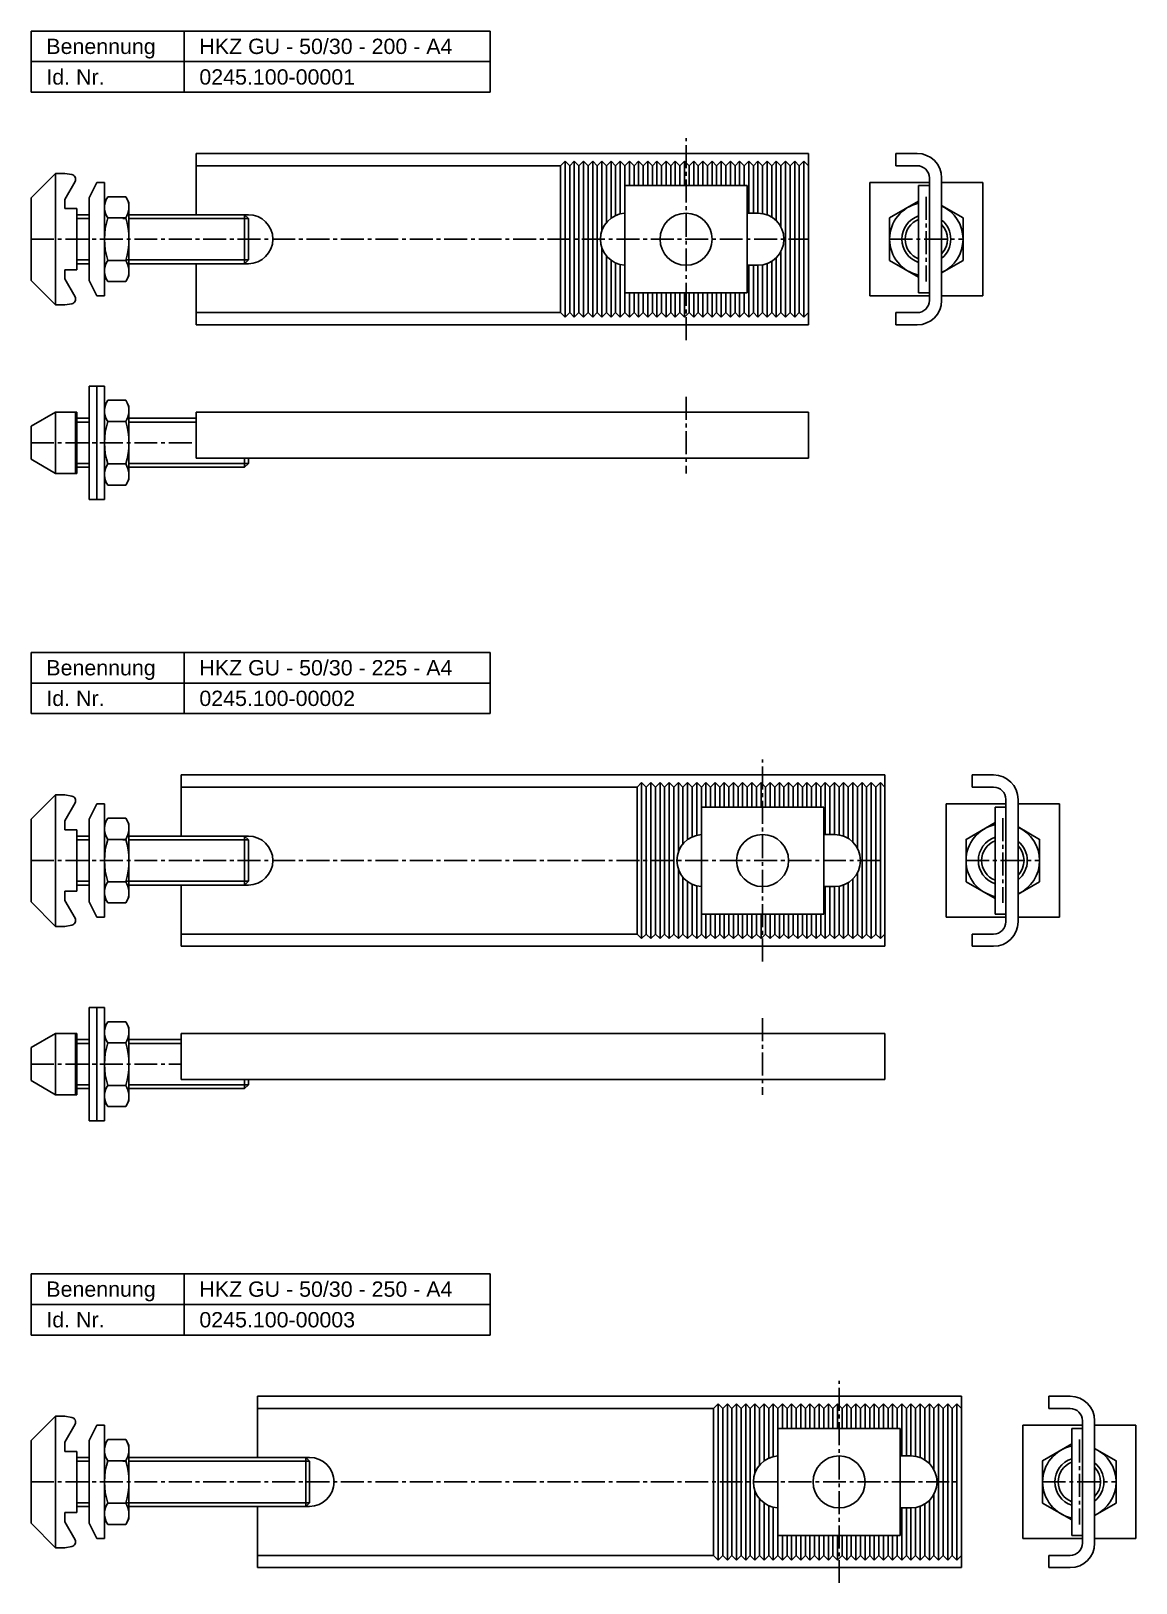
# Model space of a CAD drawing. Header units: millimetres. Extents: x 77 to 488, y 1971 to 2936.
# Drawn here: x 77 to 438, y 2429 to 2936 of the extents above; entities that cross this region are included whole.
import ezdxf

# ---------------------------------------------------------------- set-up
doc = ezdxf.new("R2010")
doc.units = ezdxf.units.MM
doc.header["$LTSCALE"] = 10
doc.linetypes.add('MITTE2', pattern=[1.125, 0.75, -0.125, 0.125, -0.125])
doc.layers.add('HALFEN', color=2, linetype='CONTINUOUS')
doc.styles.add('ARIAL50', font='ARIAL.TTF', dxfattribs={"height": 5})

msp = doc.modelspace()

# ---------------------------------------------------------------- linework, layer by layer
at = {"layer": 'HALFEN'}
for p, q in [((77.25, 2936.25), (227.25, 2936.25)), ((77.25, 2916.25), (77.25, 2936.25)), ((127.25, 2916.25), (127.25, 2936.25)), ((227.25, 2916.25), (227.25, 2936.25)), ((77.25, 2926.25), (227.25, 2926.25)), ((77.25, 2916.25), (227.25, 2916.25)), ((331.25, 2896.25), (131.25, 2896.25)), ((131.25, 2876.25), (131.25, 2896.25)), ((331.25, 2840.25), (331.25, 2896.25)), ((359.75, 2896.25), (366.75, 2896.25)), ((359.75, 2892.25), (359.75, 2896.25)), ((359.75, 2892.25), (359.75, 2896.25)), ((250.25, 2892.25), (131.25, 2892.25)), ((250.25, 2892.25), (251.75, 2893.75)), ((250.25, 2844.25), (250.25, 2892.25)), ((251.75, 2842.75), (251.75, 2893.75)), ((253.25, 2892.25), (251.75, 2893.75)), ((253.25, 2892.25), (254.75, 2893.75)), ((253.25, 2844.25), (253.25, 2892.25)), ((256.25, 2892.25), (254.75, 2893.75)), ((254.75, 2842.75), (254.75, 2893.75)), ((256.25, 2892.25), (257.75, 2893.75)), ((256.25, 2844.25), (256.25, 2892.25)), ((257.75, 2842.75), (257.75, 2893.75)), ((259.25, 2892.25), (257.75, 2893.75)), ((259.25, 2892.25), (260.75, 2893.75)), ((259.25, 2844.25), (259.25, 2892.25)), ((260.75, 2842.75), (260.75, 2893.75)), ((262.25, 2892.25), (260.75, 2893.75)), ((262.25, 2892.25), (263.75, 2893.75)), ((262.25, 2844.25), (262.25, 2892.25)), ((265.25, 2892.25), (263.75, 2893.75)), ((263.75, 2871.12), (263.75, 2893.75)), ((265.25, 2892.25), (266.75, 2893.75)), ((265.25, 2873.73), (265.25, 2892.25)), ((266.75, 2875.12), (266.75, 2893.75)), ((268.25, 2892.25), (266.75, 2893.75)), ((268.25, 2892.25), (269.75, 2893.75)), ((268.25, 2876), (268.25, 2892.25)), ((269.75, 2876.51), (269.75, 2893.75)), ((271.25, 2892.25), (269.75, 2893.75)), ((271.25, 2892.25), (272.75, 2893.75)), ((271.25, 2885.75), (271.25, 2892.25)), ((274.25, 2892.25), (272.75, 2893.75)), ((272.75, 2885.75), (272.75, 2893.75)), ((274.25, 2892.25), (275.75, 2893.75)), ((274.25, 2885.75), (274.25, 2892.25)), ((277.25, 2892.25), (275.75, 2893.75)), ((275.75, 2885.75), (275.75, 2893.75)), ((277.25, 2892.25), (278.75, 2893.75)), ((277.25, 2885.75), (277.25, 2892.25)), ((280.25, 2892.25), (278.75, 2893.75)), ((278.75, 2885.75), (278.75, 2893.75)), ((280.25, 2892.25), (281.75, 2893.75)), ((280.25, 2885.75), (280.25, 2892.25)), ((283.25, 2892.25), (281.75, 2893.75)), ((281.75, 2885.75), (281.75, 2893.75)), ((283.25, 2892.25), (284.75, 2893.75)), ((283.25, 2885.75), (283.25, 2892.25)), ((286.25, 2892.25), (284.75, 2893.75)), ((284.75, 2885.75), (284.75, 2893.75)), ((286.25, 2892.25), (287.75, 2893.75)), ((286.25, 2885.75), (286.25, 2892.25)), ((289.25, 2892.25), (287.75, 2893.75)), ((287.75, 2885.75), (287.75, 2893.75)), ((289.25, 2892.25), (290.75, 2893.75)), ((289.25, 2885.75), (289.25, 2892.25)), ((290.75, 2885.75), (290.75, 2893.75)), ((292.25, 2892.25), (290.75, 2893.75)), ((292.25, 2892.25), (293.75, 2893.75)), ((292.25, 2885.75), (292.25, 2892.25)), ((295.25, 2892.25), (293.75, 2893.75)), ((293.75, 2885.75), (293.75, 2893.75)), ((295.25, 2892.25), (296.75, 2893.75)), ((295.25, 2885.75), (295.25, 2892.25)), ((298.25, 2892.25), (296.75, 2893.75)), ((296.75, 2885.75), (296.75, 2893.75)), ((298.25, 2892.25), (299.75, 2893.75)), ((298.25, 2885.75), (298.25, 2892.25)), ((299.75, 2885.75), (299.75, 2893.75)), ((301.25, 2892.25), (299.75, 2893.75)), ((301.25, 2892.25), (302.75, 2893.75)), ((301.25, 2885.75), (301.25, 2892.25)), ((304.25, 2892.25), (302.75, 2893.75)), ((302.75, 2885.75), (302.75, 2893.75)), ((304.25, 2892.25), (305.75, 2893.75)), ((304.25, 2885.75), (304.25, 2892.25)), ((307.25, 2892.25), (305.75, 2893.75)), ((305.75, 2885.75), (305.75, 2893.75)), ((307.25, 2892.25), (308.75, 2893.75)), ((307.25, 2885.75), (307.25, 2892.25)), ((310.25, 2892.25), (308.75, 2893.75)), ((308.75, 2885.75), (308.75, 2893.75)), ((310.25, 2892.25), (311.75, 2893.75)), ((310.25, 2885.75), (310.25, 2892.25)), ((311.75, 2876.75), (311.75, 2893.75)), ((313.25, 2892.25), (311.75, 2893.75)), ((313.25, 2892.25), (314.75, 2893.75)), ((313.25, 2876.75), (313.25, 2892.25)), ((314.75, 2876.75), (314.75, 2893.75)), ((316.25, 2892.25), (314.75, 2893.75)), ((316.25, 2892.25), (317.75, 2893.75)), ((316.25, 2876.62), (316.25, 2892.25)), ((317.75, 2876.2), (317.75, 2893.75)), ((319.25, 2892.25), (317.75, 2893.75)), ((319.25, 2892.25), (320.75, 2893.75)), ((319.25, 2875.46), (319.25, 2892.25)), ((322.25, 2892.25), (320.75, 2893.75)), ((320.75, 2874.27), (320.75, 2893.75)), ((322.25, 2892.25), (323.75, 2893.75)), ((322.25, 2872.25), (322.25, 2892.25)), ((323.75, 2842.75), (323.75, 2893.75)), ((325.25, 2892.25), (323.75, 2893.75)), ((325.25, 2892.25), (326.75, 2893.75)), ((325.25, 2844.25), (325.25, 2892.25)), ((326.75, 2842.75), (326.75, 2893.75)), ((328.25, 2892.25), (326.75, 2893.75)), ((328.25, 2892.25), (329.75, 2893.75)), ((328.25, 2844.25), (328.25, 2892.25)), ((329.75, 2842.75), (329.75, 2893.75)), ((331.25, 2892.25), (329.75, 2893.75)), ((359.75, 2892.25), (366.75, 2892.25)), ((85.25, 2889.75), (77.25, 2881.75)), ((85.25, 2846.75), (85.25, 2889.75)), ((85.25, 2889.75), (88.25, 2889.75)), ((88.25, 2889.75), (90.59, 2889.34)), ((88.25, 2881.25), (91.63, 2887.11)), ((98.75, 2886.75), (96.25, 2881.75)), ((101.25, 2886.75), (98.75, 2886.75)), ((101.25, 2886.75), (101.25, 2849.75)), ((271.25, 2885.75), (311.25, 2885.75)), ((271.25, 2850.75), (271.25, 2885.75)), ((311.25, 2885.75), (311.25, 2850.75)), ((351.25, 2886.75), (370.75, 2886.75)), ((351.25, 2886.75), (351.25, 2849.75)), ((367.25, 2850.75), (367.25, 2885.75)), ((367.25, 2885.75), (370.75, 2885.75)), ((370.75, 2848.25), (370.75, 2888.25)), ((374.75, 2848.25), (374.75, 2888.25)), ((374.75, 2886.75), (388.25, 2886.75)), ((388.25, 2886.75), (388.25, 2849.75)), ((77.25, 2854.75), (77.25, 2881.75)), ((88.25, 2878.25), (88.25, 2881.25)), ((96.25, 2881.75), (96.25, 2854.75)), ((102.32, 2882.11), (101.25, 2880.25)), ((102.32, 2882.11), (108.18, 2882.11)), ((108.18, 2882.11), (109.25, 2880.25)), ((109.25, 2880.25), (109.25, 2856.25)), ((92.25, 2878.25), (88.25, 2878.25)), ((92.25, 2858.25), (92.25, 2878.25)), ((92.25, 2876.25), (96.25, 2876.25)), ((102.32, 2875.18), (108.18, 2875.18)), ((108.76, 2876.25), (148.25, 2876.25)), ((147.02, 2860.25), (147.02, 2876.25)), ((147.02, 2876.25), (148.25, 2875.02)), ((148.25, 2861.48), (148.25, 2875.02)), ((314.75, 2876.75), (311.25, 2876.75)), ((263.75, 2842.75), (263.75, 2865.38)), ((92.25, 2860.25), (96.25, 2860.25)), ((102.32, 2861.32), (108.18, 2861.32)), ((108.76, 2860.25), (148.25, 2860.25)), ((131.25, 2840.25), (131.25, 2860.25)), ((148.25, 2861.48), (147.02, 2860.25)), ((265.25, 2844.25), (265.25, 2862.77)), ((266.75, 2842.75), (266.75, 2861.38)), ((268.25, 2844.25), (268.25, 2860.5)), ((269.75, 2842.75), (269.75, 2859.99)), ((311.25, 2859.75), (314.75, 2859.75)), ((311.75, 2842.75), (311.75, 2859.75)), ((313.25, 2844.25), (313.25, 2859.75)), ((314.75, 2842.75), (314.75, 2859.75)), ((316.25, 2844.25), (316.25, 2859.88)), ((317.75, 2842.75), (317.75, 2860.3)), ((319.25, 2844.25), (319.25, 2861.04)), ((320.75, 2842.75), (320.75, 2862.23)), ((322.25, 2844.25), (322.25, 2864.25)), ((85.25, 2846.75), (77.25, 2854.75)), ((92.25, 2858.25), (88.25, 2858.25)), ((88.25, 2855.25), (88.25, 2858.25)), ((88.25, 2855.25), (91.63, 2849.39)), ((96.25, 2854.75), (98.75, 2849.75)), ((102.32, 2854.39), (101.25, 2856.25)), ((108.18, 2854.39), (109.25, 2856.25)), ((98.75, 2849.75), (101.25, 2849.75)), ((102.32, 2854.39), (108.18, 2854.39)), ((311.25, 2850.75), (271.25, 2850.75)), ((271.25, 2844.25), (271.25, 2850.75)), ((272.75, 2842.75), (272.75, 2850.75)), ((274.25, 2844.25), (274.25, 2850.75)), ((275.75, 2842.75), (275.75, 2850.75)), ((277.25, 2844.25), (277.25, 2850.75)), ((278.75, 2842.75), (278.75, 2850.75)), ((280.25, 2844.25), (280.25, 2850.75)), ((281.75, 2842.75), (281.75, 2850.75)), ((283.25, 2844.25), (283.25, 2850.75)), ((284.75, 2842.75), (284.75, 2850.75)), ((286.25, 2844.25), (286.25, 2850.75)), ((287.75, 2842.75), (287.75, 2850.75)), ((289.25, 2844.25), (289.25, 2850.75)), ((290.75, 2842.75), (290.75, 2850.75)), ((292.25, 2844.25), (292.25, 2850.75)), ((293.75, 2842.75), (293.75, 2850.75)), ((295.25, 2844.25), (295.25, 2850.75)), ((296.75, 2842.75), (296.75, 2850.75)), ((298.25, 2844.25), (298.25, 2850.75)), ((299.75, 2842.75), (299.75, 2850.75)), ((301.25, 2844.25), (301.25, 2850.75)), ((302.75, 2842.75), (302.75, 2850.75)), ((304.25, 2844.25), (304.25, 2850.75)), ((305.75, 2842.75), (305.75, 2850.75)), ((307.25, 2844.25), (307.25, 2850.75)), ((308.75, 2842.75), (308.75, 2850.75)), ((310.25, 2844.25), (310.25, 2850.75)), ((351.25, 2849.75), (370.75, 2849.75)), ((367.25, 2850.75), (370.75, 2850.75)), ((374.75, 2849.75), (388.25, 2849.75)), ((85.25, 2846.75), (88.25, 2846.75)), ((88.25, 2846.75), (90.59, 2847.16)), ((250.25, 2844.25), (131.25, 2844.25)), ((331.25, 2840.25), (131.25, 2840.25)), ((250.25, 2844.25), (251.75, 2842.75)), ((253.25, 2844.25), (251.75, 2842.75)), ((253.25, 2844.25), (254.75, 2842.75)), ((256.25, 2844.25), (254.75, 2842.75)), ((256.25, 2844.25), (257.75, 2842.75)), ((259.25, 2844.25), (257.75, 2842.75)), ((259.25, 2844.25), (260.75, 2842.75)), ((262.25, 2844.25), (260.75, 2842.75)), ((262.25, 2844.25), (263.75, 2842.75)), ((265.25, 2844.25), (263.75, 2842.75)), ((265.25, 2844.25), (266.75, 2842.75)), ((268.25, 2844.25), (266.75, 2842.75)), ((268.25, 2844.25), (269.75, 2842.75)), ((271.25, 2844.25), (269.75, 2842.75)), ((271.25, 2844.25), (272.75, 2842.75)), ((274.25, 2844.25), (272.75, 2842.75)), ((274.25, 2844.25), (275.75, 2842.75)), ((277.25, 2844.25), (275.75, 2842.75)), ((277.25, 2844.25), (278.75, 2842.75)), ((280.25, 2844.25), (278.75, 2842.75)), ((280.25, 2844.25), (281.75, 2842.75)), ((283.25, 2844.25), (281.75, 2842.75)), ((283.25, 2844.25), (284.75, 2842.75)), ((286.25, 2844.25), (284.75, 2842.75)), ((286.25, 2844.25), (287.75, 2842.75)), ((289.25, 2844.25), (287.75, 2842.75)), ((289.25, 2844.25), (290.75, 2842.75)), ((292.25, 2844.25), (290.75, 2842.75)), ((292.25, 2844.25), (293.75, 2842.75)), ((295.25, 2844.25), (293.75, 2842.75)), ((295.25, 2844.25), (296.75, 2842.75)), ((298.25, 2844.25), (296.75, 2842.75)), ((298.25, 2844.25), (299.75, 2842.75)), ((301.25, 2844.25), (299.75, 2842.75)), ((301.25, 2844.25), (302.75, 2842.75)), ((304.25, 2844.25), (302.75, 2842.75)), ((304.25, 2844.25), (305.75, 2842.75)), ((307.25, 2844.25), (305.75, 2842.75)), ((307.25, 2844.25), (308.75, 2842.75)), ((310.25, 2844.25), (308.75, 2842.75)), ((310.25, 2844.25), (311.75, 2842.75)), ((313.25, 2844.25), (311.75, 2842.75)), ((313.25, 2844.25), (314.75, 2842.75)), ((316.25, 2844.25), (314.75, 2842.75)), ((316.25, 2844.25), (317.75, 2842.75)), ((319.25, 2844.25), (317.75, 2842.75)), ((319.25, 2844.25), (320.75, 2842.75)), ((322.25, 2844.25), (320.75, 2842.75)), ((322.25, 2844.25), (323.75, 2842.75)), ((325.25, 2844.25), (323.75, 2842.75)), ((325.25, 2844.25), (326.75, 2842.75)), ((328.25, 2844.25), (326.75, 2842.75)), ((328.25, 2844.25), (329.75, 2842.75)), ((331.25, 2844.25), (329.75, 2842.75)), ((359.75, 2844.25), (366.75, 2844.25)), ((359.75, 2840.25), (359.75, 2844.25)), ((359.75, 2840.25), (359.75, 2844.25)), ((359.75, 2840.25), (366.75, 2840.25)), ((96.25, 2820.25), (96.25, 2783.25)), ((101.25, 2820.25), (96.25, 2820.25)), ((98.75, 2820.25), (98.75, 2783.25)), ((101.25, 2820.25), (101.25, 2783.25)), ((102.32, 2815.61), (101.25, 2813.75)), ((102.32, 2815.61), (108.18, 2815.61)), ((108.18, 2815.61), (109.25, 2813.75)), ((85.25, 2811.75), (77.25, 2807.13)), ((92.25, 2811.75), (85.25, 2811.75)), ((85.25, 2811.75), (85.25, 2791.75)), ((91.83, 2811.75), (91.83, 2791.75)), ((92.25, 2811.75), (92.25, 2791.75)), ((92.25, 2809.75), (96.25, 2809.75)), ((109.25, 2813.75), (109.25, 2789.75)), ((109.25, 2809.75), (131.25, 2809.75)), ((331.25, 2811.75), (131.25, 2811.75)), ((131.25, 2811.75), (131.25, 2796.75)), ((331.25, 2811.75), (331.25, 2796.75)), ((77.25, 2807.13), (77.25, 2796.37)), ((102.32, 2808.68), (108.18, 2808.68)), ((85.25, 2791.75), (77.25, 2796.37)), ((92.25, 2793.75), (96.25, 2793.75)), ((102.32, 2794.82), (108.18, 2794.82)), ((109.25, 2793.75), (147.02, 2793.75)), ((331.25, 2796.75), (131.25, 2796.75)), ((147.02, 2793.75), (147.02, 2796.75)), ((148.25, 2794.98), (147.02, 2793.75)), ((148.25, 2794.98), (148.25, 2796.75)), ((92.25, 2791.75), (85.25, 2791.75)), ((102.32, 2787.89), (101.25, 2789.75)), ((108.18, 2787.89), (109.25, 2789.75)), ((102.32, 2787.89), (108.18, 2787.89)), ((96.25, 2783.25), (101.25, 2783.25)), ((77.25, 2733.25), (227.25, 2733.25)), ((77.25, 2713.25), (77.25, 2733.25)), ((127.25, 2713.25), (127.25, 2733.25)), ((227.25, 2713.25), (227.25, 2733.25)), ((77.25, 2723.25), (227.25, 2723.25)), ((77.25, 2713.25), (227.25, 2713.25)), ((356.25, 2693.25), (126.25, 2693.25)), ((126.25, 2673.25), (126.25, 2693.25)), ((356.25, 2637.25), (356.25, 2693.25)), ((384.75, 2693.25), (391.75, 2693.25)), ((384.75, 2689.25), (384.75, 2693.25)), ((384.75, 2689.25), (384.75, 2693.25)), ((275.25, 2689.25), (126.25, 2689.25)), ((275.25, 2689.25), (276.75, 2690.75)), ((275.25, 2641.25), (275.25, 2689.25)), ((276.75, 2639.75), (276.75, 2690.75)), ((278.25, 2689.25), (276.75, 2690.75)), ((278.25, 2689.25), (279.75, 2690.75)), ((278.25, 2641.25), (278.25, 2689.25)), ((279.75, 2639.75), (279.75, 2690.75)), ((281.25, 2689.25), (279.75, 2690.75)), ((281.25, 2689.25), (282.75, 2690.75)), ((281.25, 2641.25), (281.25, 2689.25)), ((284.25, 2689.25), (282.75, 2690.75)), ((282.75, 2639.75), (282.75, 2690.75)), ((284.25, 2689.25), (285.75, 2690.75)), ((284.25, 2641.25), (284.25, 2689.25)), ((285.75, 2639.75), (285.75, 2690.75)), ((287.25, 2689.25), (285.75, 2690.75)), ((287.25, 2689.25), (288.75, 2690.75)), ((287.25, 2641.25), (287.25, 2689.25)), ((290.25, 2689.25), (288.75, 2690.75)), ((288.75, 2668.12), (288.75, 2690.75)), ((290.25, 2689.25), (291.75, 2690.75)), ((290.25, 2670.73), (290.25, 2689.25)), ((293.25, 2689.25), (291.75, 2690.75)), ((291.75, 2672.12), (291.75, 2690.75)), ((293.25, 2689.25), (294.75, 2690.75)), ((293.25, 2673), (293.25, 2689.25)), ((294.75, 2673.51), (294.75, 2690.75)), ((296.25, 2689.25), (294.75, 2690.75)), ((296.25, 2689.25), (297.75, 2690.75)), ((296.25, 2682.75), (296.25, 2689.25)), ((297.75, 2682.75), (297.75, 2690.75)), ((299.25, 2689.25), (297.75, 2690.75)), ((299.25, 2689.25), (300.75, 2690.75)), ((299.25, 2682.75), (299.25, 2689.25)), ((300.75, 2682.75), (300.75, 2690.75)), ((302.25, 2689.25), (300.75, 2690.75)), ((302.25, 2689.25), (303.75, 2690.75)), ((302.25, 2682.75), (302.25, 2689.25)), ((303.75, 2682.75), (303.75, 2690.75)), ((305.25, 2689.25), (303.75, 2690.75)), ((305.25, 2689.25), (306.75, 2690.75)), ((305.25, 2682.75), (305.25, 2689.25)), ((306.75, 2682.75), (306.75, 2690.75)), ((308.25, 2689.25), (306.75, 2690.75)), ((308.25, 2689.25), (309.75, 2690.75)), ((308.25, 2682.75), (308.25, 2689.25)), ((309.75, 2682.75), (309.75, 2690.75)), ((311.25, 2689.25), (309.75, 2690.75)), ((311.25, 2689.25), (312.75, 2690.75)), ((311.25, 2682.75), (311.25, 2689.25)), ((312.75, 2682.75), (312.75, 2690.75)), ((314.25, 2689.25), (312.75, 2690.75)), ((314.25, 2689.25), (315.75, 2690.75)), ((314.25, 2682.75), (314.25, 2689.25)), ((317.25, 2689.25), (315.75, 2690.75)), ((315.75, 2682.75), (315.75, 2690.75)), ((317.25, 2689.25), (318.75, 2690.75)), ((317.25, 2682.75), (317.25, 2689.25)), ((318.75, 2682.75), (318.75, 2690.75)), ((320.25, 2689.25), (318.75, 2690.75)), ((320.25, 2689.25), (321.75, 2690.75)), ((320.25, 2682.75), (320.25, 2689.25)), ((321.75, 2682.75), (321.75, 2690.75)), ((323.25, 2689.25), (321.75, 2690.75)), ((323.25, 2689.25), (324.75, 2690.75)), ((323.25, 2682.75), (323.25, 2689.25)), ((326.25, 2689.25), (324.75, 2690.75)), ((324.75, 2682.75), (324.75, 2690.75)), ((326.25, 2689.25), (327.75, 2690.75)), ((326.25, 2682.75), (326.25, 2689.25)), ((327.75, 2682.75), (327.75, 2690.75)), ((329.25, 2689.25), (327.75, 2690.75)), ((329.25, 2689.25), (330.75, 2690.75)), ((329.25, 2682.75), (329.25, 2689.25)), ((330.75, 2682.75), (330.75, 2690.75)), ((332.25, 2689.25), (330.75, 2690.75)), ((332.25, 2689.25), (333.75, 2690.75)), ((332.25, 2682.75), (332.25, 2689.25)), ((333.75, 2682.75), (333.75, 2690.75)), ((335.25, 2689.25), (333.75, 2690.75)), ((335.25, 2689.25), (336.75, 2690.75)), ((335.25, 2682.75), (335.25, 2689.25)), ((336.75, 2673.75), (336.75, 2690.75)), ((338.25, 2689.25), (336.75, 2690.75)), ((338.25, 2689.25), (339.75, 2690.75)), ((338.25, 2673.75), (338.25, 2689.25)), ((339.75, 2673.75), (339.75, 2690.75)), ((341.25, 2689.25), (339.75, 2690.75)), ((341.25, 2689.25), (342.75, 2690.75)), ((341.25, 2673.62), (341.25, 2689.25)), ((342.75, 2673.2), (342.75, 2690.75)), ((344.25, 2689.25), (342.75, 2690.75)), ((344.25, 2689.25), (345.75, 2690.75)), ((344.25, 2672.46), (344.25, 2689.25)), ((347.25, 2689.25), (345.75, 2690.75)), ((345.75, 2671.27), (345.75, 2690.75)), ((347.25, 2689.25), (348.75, 2690.75)), ((347.25, 2669.25), (347.25, 2689.25)), ((350.25, 2689.25), (348.75, 2690.75)), ((348.75, 2639.75), (348.75, 2690.75)), ((350.25, 2689.25), (351.75, 2690.75)), ((350.25, 2641.25), (350.25, 2689.25)), ((351.75, 2639.75), (351.75, 2690.75)), ((353.25, 2689.25), (351.75, 2690.75)), ((353.25, 2689.25), (354.75, 2690.75)), ((353.25, 2641.25), (353.25, 2689.25)), ((354.75, 2639.75), (354.75, 2690.75)), ((356.25, 2689.25), (354.75, 2690.75)), ((384.75, 2689.25), (391.75, 2689.25)), ((85.25, 2686.75), (77.25, 2678.75)), ((85.25, 2643.75), (85.25, 2686.75)), ((85.25, 2686.75), (88.25, 2686.75)), ((88.25, 2686.75), (90.59, 2686.34)), ((88.25, 2678.25), (91.63, 2684.11)), ((98.75, 2683.75), (96.25, 2678.75)), ((101.25, 2683.75), (98.75, 2683.75)), ((101.25, 2683.75), (101.25, 2646.75)), ((296.25, 2647.75), (296.25, 2682.75)), ((296.25, 2682.75), (336.25, 2682.75)), ((336.25, 2682.75), (336.25, 2647.75)), ((376.25, 2683.75), (395.75, 2683.75)), ((376.25, 2683.75), (376.25, 2646.75)), ((392.25, 2647.75), (392.25, 2682.75)), ((392.25, 2682.75), (395.75, 2682.75)), ((395.75, 2645.25), (395.75, 2685.25)), ((399.75, 2645.25), (399.75, 2685.25)), ((399.75, 2683.75), (413.25, 2683.75)), ((413.25, 2683.75), (413.25, 2646.75)), ((77.25, 2651.75), (77.25, 2678.75)), ((88.25, 2675.25), (88.25, 2678.25)), ((96.25, 2678.75), (96.25, 2651.75)), ((102.32, 2679.11), (101.25, 2677.25)), ((102.32, 2679.11), (108.18, 2679.11)), ((108.18, 2679.11), (109.25, 2677.25)), ((109.25, 2677.25), (109.25, 2653.25)), ((92.25, 2675.25), (88.25, 2675.25)), ((92.25, 2655.25), (92.25, 2675.25)), ((92.25, 2673.25), (96.25, 2673.25)), ((102.32, 2672.18), (108.18, 2672.18)), ((108.76, 2673.25), (148.25, 2673.25)), ((147.02, 2673.25), (148.25, 2672.02)), ((147.02, 2657.25), (147.02, 2673.25)), ((148.25, 2658.48), (148.25, 2672.02)), ((339.75, 2673.75), (336.25, 2673.75)), ((288.75, 2639.75), (288.75, 2662.38)), ((92.25, 2657.25), (96.25, 2657.25)), ((102.32, 2658.32), (108.18, 2658.32)), ((108.76, 2657.25), (148.25, 2657.25)), ((126.25, 2637.25), (126.25, 2657.25)), ((148.25, 2658.48), (147.02, 2657.25)), ((290.25, 2641.25), (290.25, 2659.77)), ((291.75, 2639.75), (291.75, 2658.38)), ((293.25, 2641.25), (293.25, 2657.5)), ((294.75, 2639.75), (294.75, 2656.99)), ((336.25, 2656.75), (339.75, 2656.75)), ((336.75, 2639.75), (336.75, 2656.75)), ((338.25, 2641.25), (338.25, 2656.75)), ((339.75, 2639.75), (339.75, 2656.75)), ((341.25, 2641.25), (341.25, 2656.88)), ((342.75, 2639.75), (342.75, 2657.3)), ((344.25, 2641.25), (344.25, 2658.04)), ((345.75, 2639.75), (345.75, 2659.23)), ((347.25, 2641.25), (347.25, 2661.25)), ((85.25, 2643.75), (77.25, 2651.75)), ((92.25, 2655.25), (88.25, 2655.25)), ((88.25, 2652.25), (88.25, 2655.25)), ((88.25, 2652.25), (91.63, 2646.39)), ((96.25, 2651.75), (98.75, 2646.75)), ((102.32, 2651.39), (101.25, 2653.25)), ((108.18, 2651.39), (109.25, 2653.25)), ((98.75, 2646.75), (101.25, 2646.75)), ((102.32, 2651.39), (108.18, 2651.39)), ((296.25, 2641.25), (296.25, 2647.75)), ((336.25, 2647.75), (296.25, 2647.75)), ((297.75, 2639.75), (297.75, 2647.75)), ((299.25, 2641.25), (299.25, 2647.75)), ((300.75, 2639.75), (300.75, 2647.75)), ((302.25, 2641.25), (302.25, 2647.75)), ((303.75, 2639.75), (303.75, 2647.75)), ((305.25, 2641.25), (305.25, 2647.75)), ((306.75, 2639.75), (306.75, 2647.75)), ((308.25, 2641.25), (308.25, 2647.75)), ((309.75, 2639.75), (309.75, 2647.75)), ((311.25, 2641.25), (311.25, 2647.75)), ((312.75, 2639.75), (312.75, 2647.75)), ((314.25, 2641.25), (314.25, 2647.75)), ((315.75, 2639.75), (315.75, 2647.75)), ((317.25, 2641.25), (317.25, 2647.75)), ((318.75, 2639.75), (318.75, 2647.75)), ((320.25, 2641.25), (320.25, 2647.75)), ((321.75, 2639.75), (321.75, 2647.75)), ((323.25, 2641.25), (323.25, 2647.75)), ((324.75, 2639.75), (324.75, 2647.75)), ((326.25, 2641.25), (326.25, 2647.75)), ((327.75, 2639.75), (327.75, 2647.75)), ((329.25, 2641.25), (329.25, 2647.75)), ((330.75, 2639.75), (330.75, 2647.75)), ((332.25, 2641.25), (332.25, 2647.75)), ((333.75, 2639.75), (333.75, 2647.75)), ((335.25, 2641.25), (335.25, 2647.75)), ((376.25, 2646.75), (395.75, 2646.75)), ((392.25, 2647.75), (395.75, 2647.75)), ((399.75, 2646.75), (413.25, 2646.75)), ((85.25, 2643.75), (88.25, 2643.75)), ((88.25, 2643.75), (90.59, 2644.16)), ((275.25, 2641.25), (126.25, 2641.25)), ((356.25, 2637.25), (126.25, 2637.25)), ((275.25, 2641.25), (276.75, 2639.75)), ((278.25, 2641.25), (276.75, 2639.75)), ((278.25, 2641.25), (279.75, 2639.75)), ((281.25, 2641.25), (279.75, 2639.75)), ((281.25, 2641.25), (282.75, 2639.75)), ((284.25, 2641.25), (282.75, 2639.75)), ((284.25, 2641.25), (285.75, 2639.75)), ((287.25, 2641.25), (285.75, 2639.75)), ((287.25, 2641.25), (288.75, 2639.75)), ((290.25, 2641.25), (288.75, 2639.75)), ((290.25, 2641.25), (291.75, 2639.75)), ((293.25, 2641.25), (291.75, 2639.75)), ((293.25, 2641.25), (294.75, 2639.75)), ((296.25, 2641.25), (294.75, 2639.75)), ((296.25, 2641.25), (297.75, 2639.75)), ((299.25, 2641.25), (297.75, 2639.75)), ((299.25, 2641.25), (300.75, 2639.75)), ((302.25, 2641.25), (300.75, 2639.75)), ((302.25, 2641.25), (303.75, 2639.75)), ((305.25, 2641.25), (303.75, 2639.75)), ((305.25, 2641.25), (306.75, 2639.75)), ((308.25, 2641.25), (306.75, 2639.75)), ((308.25, 2641.25), (309.75, 2639.75)), ((311.25, 2641.25), (309.75, 2639.75)), ((311.25, 2641.25), (312.75, 2639.75)), ((314.25, 2641.25), (312.75, 2639.75)), ((314.25, 2641.25), (315.75, 2639.75)), ((317.25, 2641.25), (315.75, 2639.75)), ((317.25, 2641.25), (318.75, 2639.75)), ((320.25, 2641.25), (318.75, 2639.75)), ((320.25, 2641.25), (321.75, 2639.75)), ((323.25, 2641.25), (321.75, 2639.75)), ((323.25, 2641.25), (324.75, 2639.75)), ((326.25, 2641.25), (324.75, 2639.75)), ((326.25, 2641.25), (327.75, 2639.75)), ((329.25, 2641.25), (327.75, 2639.75)), ((329.25, 2641.25), (330.75, 2639.75)), ((332.25, 2641.25), (330.75, 2639.75)), ((332.25, 2641.25), (333.75, 2639.75)), ((335.25, 2641.25), (333.75, 2639.75)), ((335.25, 2641.25), (336.75, 2639.75)), ((338.25, 2641.25), (336.75, 2639.75)), ((338.25, 2641.25), (339.75, 2639.75)), ((341.25, 2641.25), (339.75, 2639.75)), ((341.25, 2641.25), (342.75, 2639.75)), ((344.25, 2641.25), (342.75, 2639.75)), ((344.25, 2641.25), (345.75, 2639.75)), ((347.25, 2641.25), (345.75, 2639.75)), ((347.25, 2641.25), (348.75, 2639.75)), ((350.25, 2641.25), (348.75, 2639.75)), ((350.25, 2641.25), (351.75, 2639.75)), ((353.25, 2641.25), (351.75, 2639.75)), ((353.25, 2641.25), (354.75, 2639.75)), ((356.25, 2641.25), (354.75, 2639.75)), ((384.75, 2637.25), (384.75, 2641.25)), ((384.75, 2637.25), (384.75, 2641.25)), ((384.75, 2641.25), (391.75, 2641.25)), ((384.75, 2637.25), (391.75, 2637.25)), ((96.25, 2617.25), (96.25, 2580.25)), ((101.25, 2617.25), (96.25, 2617.25)), ((98.75, 2617.25), (98.75, 2580.25)), ((101.25, 2617.25), (101.25, 2580.25)), ((102.32, 2612.61), (101.25, 2610.75)), ((102.32, 2612.61), (108.18, 2612.61)), ((108.18, 2612.61), (109.25, 2610.75)), ((85.25, 2608.75), (77.25, 2604.13)), ((92.25, 2608.75), (85.25, 2608.75)), ((85.25, 2608.75), (85.25, 2588.75)), ((91.83, 2608.75), (91.83, 2588.75)), ((92.25, 2608.75), (92.25, 2588.75)), ((92.25, 2606.75), (96.25, 2606.75)), ((109.25, 2610.75), (109.25, 2586.75)), ((109.25, 2606.75), (126.25, 2606.75)), ((356.25, 2608.75), (126.25, 2608.75)), ((126.25, 2608.75), (126.25, 2593.75)), ((356.25, 2608.75), (356.25, 2593.75)), ((77.25, 2604.13), (77.25, 2593.37)), ((102.32, 2605.68), (108.18, 2605.68)), ((85.25, 2588.75), (77.25, 2593.37)), ((102.32, 2591.82), (108.18, 2591.82)), ((356.25, 2593.75), (126.25, 2593.75)), ((147.02, 2590.75), (147.02, 2593.75)), ((148.25, 2591.98), (147.02, 2590.75)), ((148.25, 2591.98), (148.25, 2593.75)), ((92.25, 2588.75), (85.25, 2588.75)), ((92.25, 2590.75), (96.25, 2590.75)), ((102.32, 2584.89), (101.25, 2586.75)), ((108.18, 2584.89), (109.25, 2586.75)), ((109.25, 2590.75), (147.02, 2590.75)), ((102.32, 2584.89), (108.18, 2584.89)), ((96.25, 2580.25), (101.25, 2580.25)), ((77.25, 2530.25), (227.25, 2530.25)), ((77.25, 2510.25), (77.25, 2530.25)), ((127.25, 2510.25), (127.25, 2530.25)), ((227.25, 2510.25), (227.25, 2530.25)), ((77.25, 2520.25), (227.25, 2520.25)), ((77.25, 2510.25), (227.25, 2510.25)), ((381.25, 2490.25), (151.25, 2490.25)), ((151.25, 2470.25), (151.25, 2490.25)), ((381.25, 2434.25), (381.25, 2490.25)), ((409.75, 2486.25), (409.75, 2490.25)), ((409.75, 2486.25), (409.75, 2490.25)), ((409.75, 2490.25), (416.75, 2490.25)), ((300.25, 2486.25), (151.25, 2486.25)), ((300.25, 2486.25), (301.75, 2487.75)), ((300.25, 2438.25), (300.25, 2486.25)), ((301.75, 2436.75), (301.75, 2487.75)), ((303.25, 2486.25), (301.75, 2487.75)), ((303.25, 2486.25), (304.75, 2487.75)), ((303.25, 2438.25), (303.25, 2486.25)), ((306.25, 2486.25), (304.75, 2487.75)), ((304.75, 2436.75), (304.75, 2487.75)), ((306.25, 2486.25), (307.75, 2487.75)), ((306.25, 2438.25), (306.25, 2486.25)), ((307.75, 2436.75), (307.75, 2487.75)), ((309.25, 2486.25), (307.75, 2487.75)), ((309.25, 2486.25), (310.75, 2487.75)), ((309.25, 2438.25), (309.25, 2486.25)), ((310.75, 2436.75), (310.75, 2487.75)), ((312.25, 2486.25), (310.75, 2487.75)), ((312.25, 2486.25), (313.75, 2487.75)), ((312.25, 2438.25), (312.25, 2486.25)), ((315.25, 2486.25), (313.75, 2487.75)), ((313.75, 2465.12), (313.75, 2487.75)), ((315.25, 2486.25), (316.75, 2487.75)), ((315.25, 2467.73), (315.25, 2486.25)), ((316.75, 2469.12), (316.75, 2487.75)), ((318.25, 2486.25), (316.75, 2487.75)), ((318.25, 2486.25), (319.75, 2487.75)), ((318.25, 2470), (318.25, 2486.25)), ((319.75, 2470.51), (319.75, 2487.75)), ((321.25, 2486.25), (319.75, 2487.75)), ((321.25, 2486.25), (322.75, 2487.75)), ((321.25, 2479.75), (321.25, 2486.25)), ((324.25, 2486.25), (322.75, 2487.75)), ((322.75, 2479.75), (322.75, 2487.75)), ((324.25, 2486.25), (325.75, 2487.75)), ((324.25, 2479.75), (324.25, 2486.25)), ((327.25, 2486.25), (325.75, 2487.75)), ((325.75, 2479.75), (325.75, 2487.75)), ((327.25, 2486.25), (328.75, 2487.75)), ((327.25, 2479.75), (327.25, 2486.25)), ((330.25, 2486.25), (328.75, 2487.75)), ((328.75, 2479.75), (328.75, 2487.75)), ((330.25, 2486.25), (331.75, 2487.75)), ((330.25, 2479.75), (330.25, 2486.25)), ((333.25, 2486.25), (331.75, 2487.75)), ((331.75, 2479.75), (331.75, 2487.75)), ((333.25, 2486.25), (334.75, 2487.75)), ((333.25, 2479.75), (333.25, 2486.25)), ((336.25, 2486.25), (334.75, 2487.75)), ((334.75, 2479.75), (334.75, 2487.75)), ((336.25, 2486.25), (337.75, 2487.75)), ((336.25, 2479.75), (336.25, 2486.25)), ((339.25, 2486.25), (337.75, 2487.75)), ((337.75, 2479.75), (337.75, 2487.75)), ((339.25, 2486.25), (340.75, 2487.75)), ((339.25, 2479.75), (339.25, 2486.25)), ((340.75, 2479.75), (340.75, 2487.75)), ((342.25, 2486.25), (340.75, 2487.75)), ((342.25, 2486.25), (343.75, 2487.75)), ((342.25, 2479.75), (342.25, 2486.25)), ((345.25, 2486.25), (343.75, 2487.75)), ((343.75, 2479.75), (343.75, 2487.75)), ((345.25, 2486.25), (346.75, 2487.75)), ((345.25, 2479.75), (345.25, 2486.25)), ((348.25, 2486.25), (346.75, 2487.75)), ((346.75, 2479.75), (346.75, 2487.75)), ((348.25, 2486.25), (349.75, 2487.75)), ((348.25, 2479.75), (348.25, 2486.25)), ((349.75, 2479.75), (349.75, 2487.75)), ((351.25, 2486.25), (349.75, 2487.75)), ((351.25, 2486.25), (352.75, 2487.75)), ((351.25, 2479.75), (351.25, 2486.25)), ((354.25, 2486.25), (352.75, 2487.75)), ((352.75, 2479.75), (352.75, 2487.75)), ((354.25, 2486.25), (355.75, 2487.75)), ((354.25, 2479.75), (354.25, 2486.25)), ((357.25, 2486.25), (355.75, 2487.75)), ((355.75, 2479.75), (355.75, 2487.75)), ((357.25, 2486.25), (358.75, 2487.75)), ((357.25, 2479.75), (357.25, 2486.25)), ((360.25, 2486.25), (358.75, 2487.75)), ((358.75, 2479.75), (358.75, 2487.75)), ((360.25, 2486.25), (361.75, 2487.75)), ((360.25, 2479.75), (360.25, 2486.25)), ((361.75, 2470.75), (361.75, 2487.75)), ((363.25, 2486.25), (361.75, 2487.75)), ((363.25, 2486.25), (364.75, 2487.75)), ((363.25, 2470.75), (363.25, 2486.25)), ((364.75, 2470.75), (364.75, 2487.75)), ((366.25, 2486.25), (364.75, 2487.75)), ((366.25, 2486.25), (367.75, 2487.75)), ((366.25, 2470.62), (366.25, 2486.25)), ((367.75, 2470.2), (367.75, 2487.75)), ((369.25, 2486.25), (367.75, 2487.75)), ((369.25, 2486.25), (370.75, 2487.75)), ((369.25, 2469.46), (369.25, 2486.25)), ((372.25, 2486.25), (370.75, 2487.75)), ((370.75, 2468.27), (370.75, 2487.75)), ((372.25, 2486.25), (373.75, 2487.75)), ((372.25, 2466.25), (372.25, 2486.25)), ((373.75, 2436.75), (373.75, 2487.75)), ((375.25, 2486.25), (373.75, 2487.75)), ((375.25, 2486.25), (376.75, 2487.75)), ((375.25, 2438.25), (375.25, 2486.25)), ((376.75, 2436.75), (376.75, 2487.75)), ((378.25, 2486.25), (376.75, 2487.75)), ((378.25, 2486.25), (379.75, 2487.75)), ((378.25, 2438.25), (378.25, 2486.25)), ((381.25, 2486.25), (379.75, 2487.75)), ((379.75, 2436.75), (379.75, 2487.75)), ((409.75, 2486.25), (416.75, 2486.25)), ((85.25, 2483.75), (77.25, 2475.75)), ((85.25, 2483.75), (88.25, 2483.75)), ((85.25, 2440.75), (85.25, 2483.75)), ((88.25, 2483.75), (90.59, 2483.34)), ((88.25, 2475.25), (91.63, 2481.11)), ((98.75, 2480.75), (96.25, 2475.75)), ((101.25, 2480.75), (98.75, 2480.75)), ((101.25, 2480.75), (101.25, 2443.75)), ((321.25, 2479.75), (361.25, 2479.75)), ((321.25, 2444.75), (321.25, 2479.75)), ((361.25, 2479.75), (361.25, 2444.75)), ((401.25, 2480.75), (420.75, 2480.75)), ((401.25, 2480.75), (401.25, 2443.75)), ((417.25, 2444.75), (417.25, 2479.75)), ((417.25, 2479.75), (420.75, 2479.75)), ((420.75, 2442.25), (420.75, 2482.25)), ((424.75, 2442.25), (424.75, 2482.25)), ((424.75, 2480.75), (438.25, 2480.75)), ((438.25, 2480.75), (438.25, 2443.75)), ((77.25, 2448.75), (77.25, 2475.75)), ((88.25, 2472.25), (88.25, 2475.25)), ((96.25, 2475.75), (96.25, 2448.75)), ((102.32, 2476.11), (101.25, 2474.25)), ((102.32, 2476.11), (108.18, 2476.11)), ((108.18, 2476.11), (109.25, 2474.25)), ((109.25, 2474.25), (109.25, 2450.25)), ((92.25, 2472.25), (88.25, 2472.25)), ((92.25, 2452.25), (92.25, 2472.25)), ((92.25, 2470.25), (96.25, 2470.25)), ((102.32, 2469.18), (108.18, 2469.18)), ((108.76, 2470.25), (168.25, 2470.25)), ((167.02, 2470.25), (168.25, 2469.02)), ((167.02, 2454.25), (167.02, 2470.25)), ((364.75, 2470.75), (361.25, 2470.75)), ((168.25, 2455.48), (168.25, 2469.02)), ((313.75, 2436.75), (313.75, 2459.38)), ((92.25, 2454.25), (96.25, 2454.25)), ((102.32, 2455.32), (108.18, 2455.32)), ((108.76, 2454.25), (168.25, 2454.25)), ((151.25, 2434.25), (151.25, 2454.25)), ((168.25, 2455.48), (167.02, 2454.25)), ((315.25, 2438.25), (315.25, 2456.77)), ((316.75, 2436.75), (316.75, 2455.38)), ((318.25, 2438.25), (318.25, 2454.5)), ((319.75, 2436.75), (319.75, 2453.99)), ((366.25, 2438.25), (366.25, 2453.88)), ((367.75, 2436.75), (367.75, 2454.3)), ((369.25, 2438.25), (369.25, 2455.04)), ((370.75, 2436.75), (370.75, 2456.23)), ((372.25, 2438.25), (372.25, 2458.25)), ((92.25, 2452.25), (88.25, 2452.25)), ((88.25, 2449.25), (88.25, 2452.25)), ((88.25, 2449.25), (91.63, 2443.39)), ((102.32, 2448.39), (101.25, 2450.25)), ((108.18, 2448.39), (109.25, 2450.25)), ((361.25, 2453.75), (364.75, 2453.75)), ((361.75, 2436.75), (361.75, 2453.75)), ((363.25, 2438.25), (363.25, 2453.75)), ((364.75, 2436.75), (364.75, 2453.75)), ((85.25, 2440.75), (77.25, 2448.75)), ((96.25, 2448.75), (98.75, 2443.75)), ((98.75, 2443.75), (101.25, 2443.75)), ((102.32, 2448.39), (108.18, 2448.39)), ((361.25, 2444.75), (321.25, 2444.75)), ((321.25, 2438.25), (321.25, 2444.75)), ((322.75, 2436.75), (322.75, 2444.75)), ((324.25, 2438.25), (324.25, 2444.75)), ((325.75, 2436.75), (325.75, 2444.75)), ((327.25, 2438.25), (327.25, 2444.75)), ((328.75, 2436.75), (328.75, 2444.75)), ((330.25, 2438.25), (330.25, 2444.75)), ((331.75, 2436.75), (331.75, 2444.75)), ((333.25, 2438.25), (333.25, 2444.75)), ((334.75, 2436.75), (334.75, 2444.75)), ((336.25, 2438.25), (336.25, 2444.75)), ((337.75, 2436.75), (337.75, 2444.75)), ((339.25, 2438.25), (339.25, 2444.75)), ((340.75, 2436.75), (340.75, 2444.75)), ((342.25, 2438.25), (342.25, 2444.75)), ((343.75, 2436.75), (343.75, 2444.75)), ((345.25, 2438.25), (345.25, 2444.75)), ((346.75, 2436.75), (346.75, 2444.75)), ((348.25, 2438.25), (348.25, 2444.75)), ((349.75, 2436.75), (349.75, 2444.75)), ((351.25, 2438.25), (351.25, 2444.75)), ((352.75, 2436.75), (352.75, 2444.75)), ((354.25, 2438.25), (354.25, 2444.75)), ((355.75, 2436.75), (355.75, 2444.75)), ((357.25, 2438.25), (357.25, 2444.75)), ((358.75, 2436.75), (358.75, 2444.75)), ((360.25, 2438.25), (360.25, 2444.75)), ((401.25, 2443.75), (420.75, 2443.75)), ((417.25, 2444.75), (420.75, 2444.75)), ((424.75, 2443.75), (438.25, 2443.75)), ((85.25, 2440.75), (88.25, 2440.75)), ((88.25, 2440.75), (90.59, 2441.16)), ((300.25, 2438.25), (151.25, 2438.25)), ((381.25, 2434.25), (151.25, 2434.25)), ((300.25, 2438.25), (301.75, 2436.75)), ((303.25, 2438.25), (301.75, 2436.75)), ((303.25, 2438.25), (304.75, 2436.75)), ((306.25, 2438.25), (304.75, 2436.75)), ((306.25, 2438.25), (307.75, 2436.75)), ((309.25, 2438.25), (307.75, 2436.75)), ((309.25, 2438.25), (310.75, 2436.75)), ((312.25, 2438.25), (310.75, 2436.75)), ((312.25, 2438.25), (313.75, 2436.75)), ((315.25, 2438.25), (313.75, 2436.75)), ((315.25, 2438.25), (316.75, 2436.75)), ((318.25, 2438.25), (316.75, 2436.75)), ((318.25, 2438.25), (319.75, 2436.75)), ((321.25, 2438.25), (319.75, 2436.75)), ((321.25, 2438.25), (322.75, 2436.75)), ((324.25, 2438.25), (322.75, 2436.75)), ((324.25, 2438.25), (325.75, 2436.75)), ((327.25, 2438.25), (325.75, 2436.75)), ((327.25, 2438.25), (328.75, 2436.75)), ((330.25, 2438.25), (328.75, 2436.75)), ((330.25, 2438.25), (331.75, 2436.75)), ((333.25, 2438.25), (331.75, 2436.75)), ((333.25, 2438.25), (334.75, 2436.75)), ((336.25, 2438.25), (334.75, 2436.75)), ((336.25, 2438.25), (337.75, 2436.75)), ((339.25, 2438.25), (337.75, 2436.75)), ((339.25, 2438.25), (340.75, 2436.75)), ((342.25, 2438.25), (340.75, 2436.75)), ((342.25, 2438.25), (343.75, 2436.75)), ((345.25, 2438.25), (343.75, 2436.75)), ((345.25, 2438.25), (346.75, 2436.75)), ((348.25, 2438.25), (346.75, 2436.75)), ((348.25, 2438.25), (349.75, 2436.75)), ((351.25, 2438.25), (349.75, 2436.75)), ((351.25, 2438.25), (352.75, 2436.75)), ((354.25, 2438.25), (352.75, 2436.75)), ((354.25, 2438.25), (355.75, 2436.75)), ((357.25, 2438.25), (355.75, 2436.75)), ((357.25, 2438.25), (358.75, 2436.75)), ((360.25, 2438.25), (358.75, 2436.75)), ((360.25, 2438.25), (361.75, 2436.75)), ((363.25, 2438.25), (361.75, 2436.75)), ((363.25, 2438.25), (364.75, 2436.75)), ((366.25, 2438.25), (364.75, 2436.75)), ((366.25, 2438.25), (367.75, 2436.75)), ((369.25, 2438.25), (367.75, 2436.75)), ((369.25, 2438.25), (370.75, 2436.75)), ((372.25, 2438.25), (370.75, 2436.75)), ((372.25, 2438.25), (373.75, 2436.75)), ((375.25, 2438.25), (373.75, 2436.75)), ((375.25, 2438.25), (376.75, 2436.75)), ((378.25, 2438.25), (376.75, 2436.75)), ((378.25, 2438.25), (379.75, 2436.75)), ((381.25, 2438.25), (379.75, 2436.75)), ((409.75, 2438.25), (416.75, 2438.25)), ((409.75, 2434.25), (409.75, 2438.25)), ((409.75, 2434.25), (409.75, 2438.25)), ((409.75, 2434.25), (416.75, 2434.25))]:
    msp.add_line(p, q, dxfattribs=at)
at = {"layer": 'HALFEN', "color": 1, "linetype": 'MITTE2'}
for p, q in [((291.25, 2835.25), (291.25, 2901.25)), ((369.75, 2882.11), (369.75, 2854.39)), ((77.25, 2868.25), (331.25, 2868.25)), ((357.75, 2868.25), (381.75, 2868.25)), ((291.25, 2816.75), (291.25, 2791.75)), ((77.25, 2801.75), (131.25, 2801.75)), ((316.25, 2632.25), (316.25, 2698.25)), ((394.75, 2679.11), (394.75, 2651.39)), ((77.25, 2665.25), (356.25, 2665.25)), ((382.75, 2665.25), (406.75, 2665.25)), ((316.25, 2613.75), (316.25, 2588.75)), ((77.25, 2598.75), (126.25, 2598.75)), ((341.25, 2429.25), (341.25, 2495.25)), ((419.75, 2476.11), (419.75, 2448.39)), ((77.25, 2462.25), (381.25, 2462.25)), ((407.75, 2462.25), (431.75, 2462.25))]:
    msp.add_line(p, q, dxfattribs=at)
at = {"layer": 'HALFEN', "color": 1}
for p, q in [((92.25, 2875.02), (96.25, 2875.02)), ((107.25, 2875.02), (108.23, 2875.02)), ((109.25, 2875.02), (148.25, 2875.02)), ((92.25, 2861.48), (96.25, 2861.48)), ((108.23, 2861.48), (148.25, 2861.48)), ((92.25, 2808.52), (96.25, 2808.52)), ((109.25, 2808.52), (131.25, 2808.52)), ((92.25, 2794.98), (96.25, 2794.98)), ((109.25, 2794.98), (148.25, 2794.98)), ((92.25, 2672.02), (96.25, 2672.02)), ((107.25, 2672.02), (108.23, 2672.02)), ((109.25, 2672.02), (148.25, 2672.02)), ((92.25, 2658.48), (96.25, 2658.48)), ((108.23, 2658.48), (148.25, 2658.48)), ((92.25, 2605.52), (96.25, 2605.52)), ((109.25, 2605.52), (126.25, 2605.52)), ((92.25, 2591.98), (96.25, 2591.98)), ((109.25, 2591.98), (148.25, 2591.98)), ((92.25, 2469.02), (96.25, 2469.02)), ((107.25, 2469.02), (108.23, 2469.02)), ((109.25, 2469.02), (168.25, 2469.02)), ((92.25, 2455.48), (96.25, 2455.48)), ((108.23, 2455.48), (168.25, 2455.48))]:
    msp.add_line(p, q, dxfattribs=at)
at = {"layer": 'HALFEN'}
for points in [[(367.25, 2880.66), (357.75, 2875.18), (357.75, 2861.32)], [(374.75, 2857.28), (381.75, 2861.32), (381.75, 2875.18), (374.75, 2879.22)], [(357.75, 2861.32), (367.25, 2855.84)], [(392.25, 2677.66), (382.75, 2672.18), (382.75, 2658.32)], [(399.75, 2654.28), (406.75, 2658.32), (406.75, 2672.18), (399.75, 2676.22)], [(382.75, 2658.32), (392.25, 2652.84)], [(417.25, 2474.66), (407.75, 2469.18), (407.75, 2455.32)], [(424.75, 2451.28), (431.75, 2455.32), (431.75, 2469.18), (424.75, 2473.22)], [(407.75, 2455.32), (417.25, 2449.84)]]:
    msp.add_lwpolyline(points, dxfattribs=at)
for centre in [(291.25, 2868.25), (316.25, 2665.25), (341.25, 2462.25)]:
    msp.add_circle(centre, 8.5, dxfattribs=at)
for centre, radius, start, end in [((366.75, 2888.25), 8, 0, 90), ((366.75, 2888.25), 4, 360, 90), ((90.33, 2887.86), 1.5, 330, 80), ((107.38, 2878.64), 6.13, 154.4385, 214.4385), ((103.12, 2878.64), 6.13, 325.5615, 25.5615), ((369.75, 2868.25), 12, 102.0247, 257.9753), ((124.15, 2868.25), 22.9, 162.383, 197.617), ((86.35, 2868.25), 22.9, 342.383, 17.617), ((148.25, 2868.25), 8, 270, 90), ((271.75, 2868.25), 8.5, 93.3723, 266.6277), ((314.75, 2868.25), 8.5, 270, 90), ((369.75, 2868.25), 8, 108.21, 251.79), ((369.75, 2868.25), 6.92, 111.1863, 248.8137), ((369.75, 2868.25), 12, 294.6243, 65.3757), ((369.75, 2868.25), 8, 308.6822, 51.3178), ((369.75, 2868.25), 6.92, 316.2865, 43.7135), ((107.38, 2857.86), 6.13, 145.5615, 205.5615), ((103.12, 2857.86), 6.13, 334.4385, 34.4385), ((90.33, 2848.64), 1.5, 280, 30), ((366.75, 2848.25), 4, 270, 360), ((366.75, 2848.25), 8, 270, 0), ((107.38, 2812.14), 6.13, 154.4385, 214.4385), ((103.12, 2812.14), 6.13, 325.5615, 25.5615), ((124.15, 2801.75), 22.9, 162.383, 197.617), ((86.35, 2801.75), 22.9, 342.383, 17.617), ((107.38, 2791.35), 6.13, 145.5615, 205.5615), ((103.12, 2791.35), 6.13, 334.4385, 34.4385), ((391.75, 2685.25), 8, 0, 90), ((391.75, 2685.25), 4, 360, 90), ((90.33, 2684.86), 1.5, 330, 80), ((107.38, 2675.64), 6.13, 154.4385, 214.4385), ((103.12, 2675.64), 6.13, 325.5615, 25.5615), ((394.75, 2665.25), 12, 102.0247, 257.9753), ((124.15, 2665.25), 22.9, 162.383, 197.617), ((86.35, 2665.25), 22.9, 342.383, 17.617), ((148.25, 2665.25), 8, 270, 90), ((296.75, 2665.25), 8.5, 93.3723, 266.6277), ((339.75, 2665.25), 8.5, 270, 90), ((394.75, 2665.25), 8, 108.21, 251.79), ((394.75, 2665.25), 12, 294.6243, 65.3757), ((394.75, 2665.25), 6.92, 111.1863, 248.8137), ((394.75, 2665.25), 8, 308.6822, 51.3178), ((394.75, 2665.25), 6.92, 316.2865, 43.7135), ((107.38, 2654.85), 6.13, 145.5615, 205.5615), ((103.12, 2654.85), 6.13, 334.4385, 34.4385), ((90.33, 2645.64), 1.5, 280, 30), ((391.75, 2645.25), 4, 270, 360), ((391.75, 2645.25), 8, 270, 0), ((107.38, 2609.14), 6.13, 154.4385, 214.4385), ((103.12, 2609.14), 6.13, 325.5615, 25.5615), ((124.15, 2598.75), 22.9, 162.383, 197.617), ((86.35, 2598.75), 22.9, 342.383, 17.617), ((107.38, 2588.35), 6.13, 145.5615, 205.5615), ((103.12, 2588.35), 6.13, 334.4385, 34.4385), ((416.75, 2482.25), 8, 0, 90), ((416.75, 2482.25), 4, 360, 90), ((90.33, 2481.86), 1.5, 330, 80), ((107.38, 2472.64), 6.13, 154.4385, 214.4385), ((103.12, 2472.64), 6.13, 325.5615, 25.5615), ((124.15, 2462.25), 22.9, 162.383, 197.617), ((86.35, 2462.25), 22.9, 342.383, 17.617), ((168.25, 2462.25), 8, 270, 90), ((321.75, 2462.25), 8.5, 93.3723, 266.6277), ((364.75, 2462.25), 8.5, 270, 90), ((419.75, 2462.25), 12, 102.0247, 257.9753), ((419.75, 2462.25), 8, 108.21, 251.79), ((419.75, 2462.25), 12, 294.6243, 65.3757), ((419.75, 2462.25), 6.92, 111.1863, 248.8137), ((419.75, 2462.25), 8, 308.6822, 51.3178), ((419.75, 2462.25), 6.92, 316.2865, 43.7135), ((107.38, 2451.86), 6.13, 145.5615, 205.5615), ((103.12, 2451.86), 6.13, 334.4385, 34.4385), ((90.33, 2442.64), 1.5, 280, 30), ((416.75, 2442.25), 4, 270, 360), ((416.75, 2442.25), 8, 270, 0)]:
    msp.add_arc(centre, radius, start, end, dxfattribs=at)

# ---------------------------------------------------------------- texts
at = {"layer": 'HALFEN', "style": 'ARIAL50'}
for s, p in [('Benennung', (82.25, 2928.75)), ('HKZ GU - 50/30 - 200 - A4', (132.25, 2928.75)), ('Id. Nr.', (82.25, 2918.75)), ('0245.100-00001', (132.25, 2918.75)), ('Benennung', (82.25, 2725.75)), ('HKZ GU - 50/30 - 225 - A4', (132.25, 2725.75)), ('Id. Nr.', (82.25, 2715.75)), ('0245.100-00002', (132.25, 2715.75)), ('Benennung', (82.25, 2522.75)), ('HKZ GU - 50/30 - 250 - A4', (132.25, 2522.75)), ('Id. Nr.', (82.25, 2512.75)), ('0245.100-00003', (132.25, 2512.75))]:
    msp.add_text(s, height=5, dxfattribs=at).set_placement(p)

doc.saveas('drawing.dxf')
